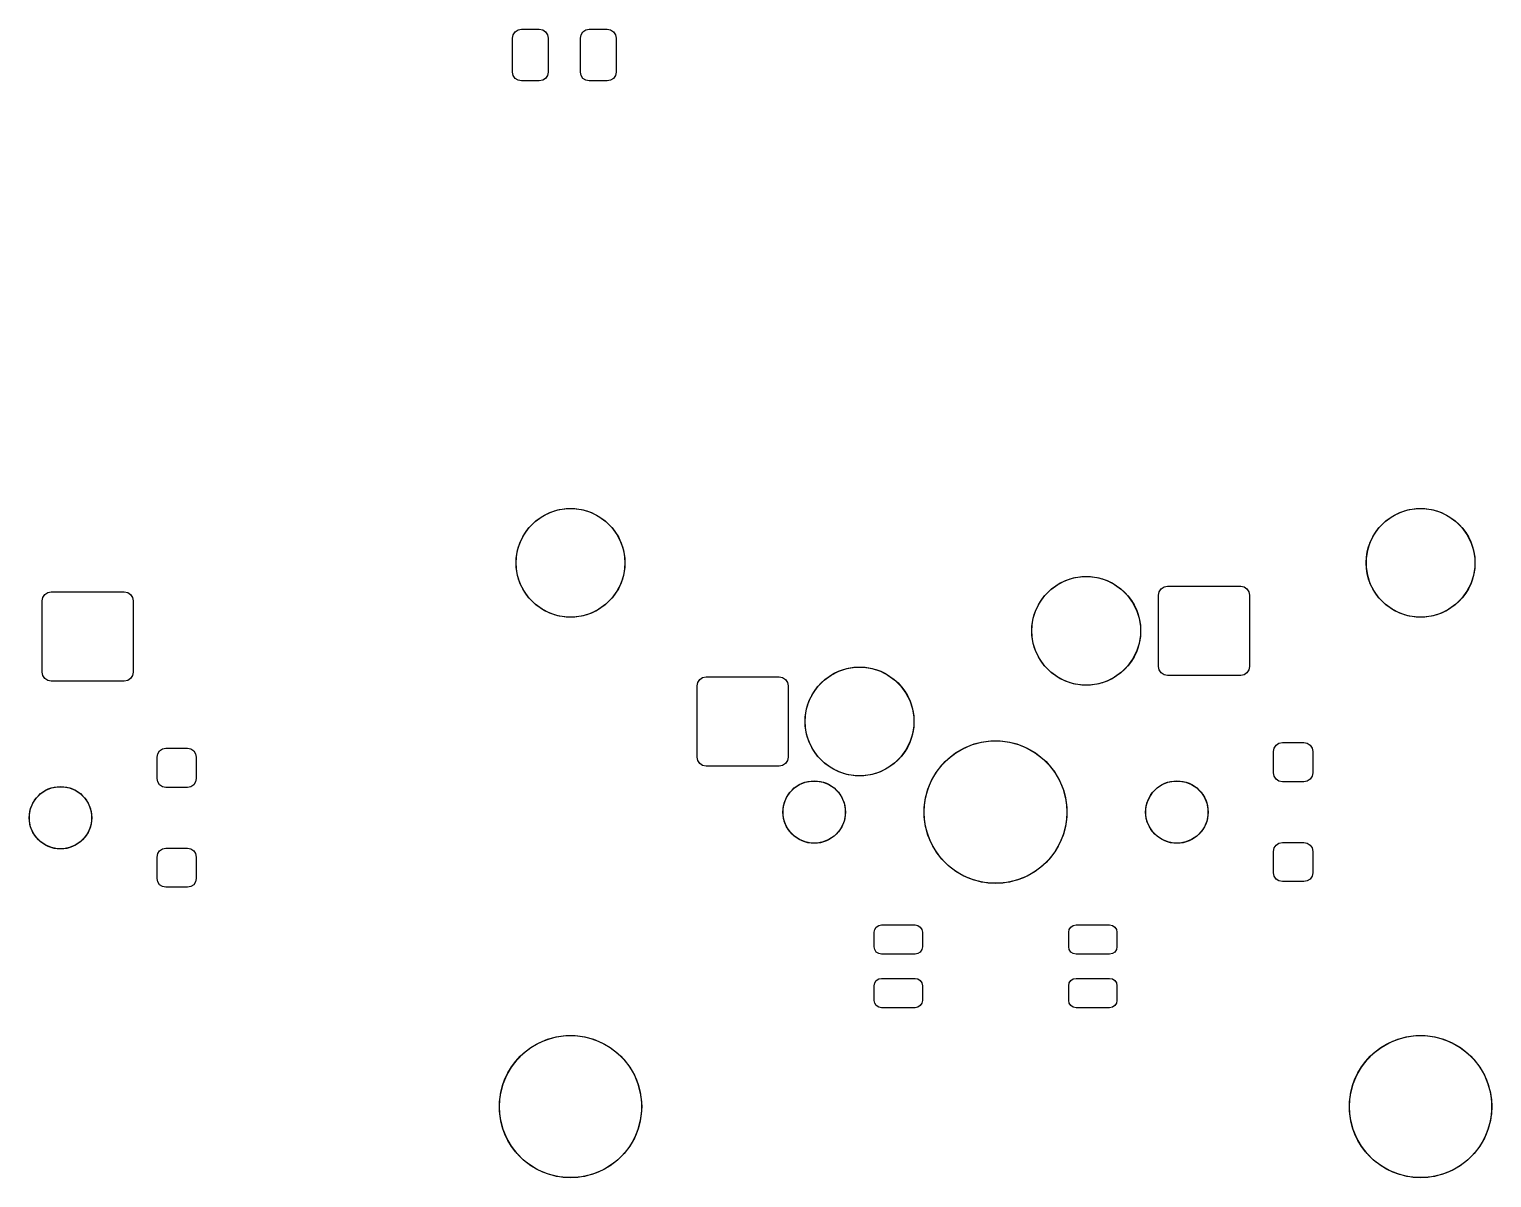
# Model space of a CAD drawing. Header units: millimetres. Extents: x 21 to 415, y -164 to -17.
# Drawn here: x 261.89 to 302.86, y -89.17 to -56.98 of the extents above; entities that cross this region are included whole.
import ezdxf

# ---------------------------------------------------------------- set-up
doc = ezdxf.new("R2010")
doc.units = ezdxf.units.MM
doc.layers.add('B.Mask', color=4, linetype='CONTINUOUS', true_color=0x02ffee)

msp = doc.modelspace()

# ---------------------------------------------------------------- linework, layer by layer
at = {"layer": 'B.Mask', "linetype": 'CONTINUOUS'}
for p, q in [((275.431875, -57.231875), (275.450905, -57.136204)), ((275.431875, -58.181875), (275.431875, -57.231875)), ((275.450905, -57.136204), (275.505098, -57.055098)), ((275.505098, -57.055098), (275.586204, -57.000905)), ((275.586204, -57.000905), (275.681875, -56.981875)), ((275.681875, -56.981875), (276.181875, -56.981875)), ((276.181875, -56.981875), (276.277546, -57.000905)), ((276.277546, -57.000905), (276.358652, -57.055098)), ((276.358652, -57.055098), (276.412845, -57.136204)), ((276.412845, -57.136204), (276.431875, -57.231875)), ((276.431875, -57.231875), (276.431875, -58.181875)), ((277.331875, -57.231875), (277.350905, -57.136204)), ((277.331875, -58.181875), (277.331875, -57.231875)), ((277.350905, -57.136204), (277.405098, -57.055098)), ((277.405098, -57.055098), (277.486204, -57.000905)), ((277.486204, -57.000905), (277.581875, -56.981875)), ((277.581875, -56.981875), (278.081875, -56.981875)), ((278.081875, -56.981875), (278.177546, -57.000905)), ((278.177546, -57.000905), (278.258652, -57.055098)), ((278.258652, -57.055098), (278.312845, -57.136204)), ((278.312845, -57.136204), (278.331875, -57.231875)), ((278.331875, -57.231875), (278.331875, -58.181875)), ((275.450905, -58.277546), (275.431875, -58.181875)), ((275.505098, -58.358652), (275.450905, -58.277546)), ((275.586204, -58.412845), (275.505098, -58.358652)), ((275.681875, -58.431875), (275.586204, -58.412845)), ((276.181875, -58.431875), (275.681875, -58.431875)), ((276.277546, -58.412845), (276.181875, -58.431875)), ((276.358652, -58.358652), (276.277546, -58.412845)), ((276.412845, -58.277546), (276.358652, -58.358652)), ((276.431875, -58.181875), (276.412845, -58.277546)), ((277.350905, -58.277546), (277.331875, -58.181875)), ((277.405098, -58.358652), (277.350905, -58.277546)), ((277.486204, -58.412845), (277.405098, -58.358652)), ((277.581875, -58.431875), (277.486204, -58.412845)), ((278.081875, -58.431875), (277.581875, -58.431875)), ((278.177546, -58.412845), (278.081875, -58.431875)), ((278.258652, -58.358652), (278.177546, -58.412845)), ((278.312845, -58.277546), (278.258652, -58.358652)), ((278.331875, -58.181875), (278.312845, -58.277546)), ((276.473665, -70.530133), (276.701104, -70.456233)), ((276.701104, -70.456233), (276.937303, -70.418823)), ((276.937303, -70.418823), (277.176447, -70.418823)), ((277.176447, -70.418823), (277.412646, -70.456233)), ((277.412646, -70.456233), (277.640085, -70.530133)), ((300.286165, -70.530133), (300.513604, -70.456233)), ((300.513604, -70.456233), (300.749803, -70.418823)), ((300.749803, -70.418823), (300.988947, -70.418823)), ((300.988947, -70.418823), (301.225146, -70.456233)), ((301.225146, -70.456233), (301.452585, -70.530133)), ((275.898016, -70.948366), (276.067116, -70.779266)), ((276.067116, -70.779266), (276.260587, -70.638701)), ((276.260587, -70.638701), (276.473665, -70.530133)), ((277.640085, -70.530133), (277.853163, -70.638701)), ((277.853163, -70.638701), (278.046634, -70.779266)), ((278.046634, -70.779266), (278.215734, -70.948366)), ((299.710516, -70.948366), (299.879616, -70.779266)), ((299.879616, -70.779266), (300.073087, -70.638701)), ((300.073087, -70.638701), (300.286165, -70.530133)), ((301.452585, -70.530133), (301.665663, -70.638701)), ((301.665663, -70.638701), (301.859134, -70.779266)), ((301.859134, -70.779266), (302.028234, -70.948366)), ((275.648883, -71.354915), (275.757451, -71.141837)), ((275.757451, -71.141837), (275.898016, -70.948366)), ((278.215734, -70.948366), (278.356299, -71.141837)), ((278.356299, -71.141837), (278.464867, -71.354915)), ((299.461383, -71.354915), (299.569951, -71.141837)), ((299.569951, -71.141837), (299.710516, -70.948366)), ((302.028234, -70.948366), (302.168799, -71.141837)), ((302.168799, -71.141837), (302.277367, -71.354915)), ((275.537573, -71.818553), (275.574983, -71.582354)), ((275.574983, -71.582354), (275.648883, -71.354915)), ((278.464867, -71.354915), (278.538767, -71.582354)), ((278.538767, -71.582354), (278.576177, -71.818553)), ((299.350073, -71.818553), (299.387483, -71.582354)), ((299.387483, -71.582354), (299.461383, -71.354915)), ((302.277367, -71.354915), (302.351267, -71.582354)), ((302.351267, -71.582354), (302.388677, -71.818553)), ((275.537573, -72.057697), (275.537573, -71.818553)), ((275.574983, -72.293896), (275.537573, -72.057697)), ((278.576177, -72.057697), (278.538767, -72.293896)), ((278.576177, -71.818553), (278.576177, -72.057697)), ((299.350073, -72.057697), (299.350073, -71.818553)), ((299.387483, -72.293896), (299.350073, -72.057697)), ((302.388677, -72.057697), (302.351267, -72.293896)), ((302.388677, -71.818553), (302.388677, -72.057697)), ((275.648883, -72.521335), (275.574983, -72.293896)), ((278.538767, -72.293896), (278.464867, -72.521335)), ((290.706315, -72.542849), (290.919533, -72.434209)), ((290.919533, -72.434209), (291.147121, -72.360261)), ((291.147121, -72.360261), (291.383475, -72.322826)), ((291.383475, -72.322826), (291.622775, -72.322826)), ((291.622775, -72.322826), (291.859129, -72.360261)), ((291.859129, -72.360261), (292.086717, -72.434209)), ((292.086717, -72.434209), (292.299935, -72.542849)), ((299.461383, -72.521335), (299.387483, -72.293896)), ((302.351267, -72.293896), (302.277367, -72.521335)), ((262.256375, -73.001875), (262.275405, -72.906204)), ((262.275405, -72.906204), (262.329598, -72.825098)), ((262.329598, -72.825098), (262.410704, -72.770905)), ((262.410704, -72.770905), (262.506375, -72.751875)), ((262.506375, -72.751875), (264.556375, -72.751875)), ((264.556375, -72.751875), (264.652046, -72.770905)), ((264.652046, -72.770905), (264.733152, -72.825098)), ((264.733152, -72.825098), (264.787345, -72.906204)), ((264.787345, -72.906204), (264.806375, -73.001875)), ((275.757451, -72.734413), (275.648883, -72.521335)), ((275.898016, -72.927884), (275.757451, -72.734413)), ((278.356299, -72.734413), (278.215734, -72.927884)), ((278.464867, -72.521335), (278.356299, -72.734413)), ((290.202849, -73.046315), (290.343506, -72.852717)), ((290.343506, -72.852717), (290.512717, -72.683506)), ((290.512717, -72.683506), (290.706315, -72.542849)), ((292.299935, -72.542849), (292.493533, -72.683506)), ((292.493533, -72.683506), (292.662744, -72.852717)), ((292.662744, -72.852717), (292.803401, -73.046315)), ((293.530125, -72.843125), (293.549155, -72.747454)), ((293.530125, -74.843125), (293.530125, -72.843125)), ((293.549155, -72.747454), (293.603348, -72.666348)), ((293.603348, -72.666348), (293.684454, -72.612155)), ((293.684454, -72.612155), (293.780125, -72.593125)), ((293.780125, -72.593125), (295.830125, -72.593125)), ((295.830125, -72.593125), (295.925796, -72.612155)), ((295.925796, -72.612155), (296.006902, -72.666348)), ((296.006902, -72.666348), (296.061095, -72.747454)), ((296.061095, -72.747454), (296.080125, -72.843125)), ((296.080125, -72.843125), (296.080125, -74.843125)), ((299.569951, -72.734413), (299.461383, -72.521335)), ((299.710516, -72.927884), (299.569951, -72.734413)), ((302.168799, -72.734413), (302.028234, -72.927884)), ((302.277367, -72.521335), (302.168799, -72.734413)), ((262.256375, -75.001875), (262.256375, -73.001875)), ((264.806375, -73.001875), (264.806375, -75.001875)), ((276.067116, -73.096984), (275.898016, -72.927884)), ((276.260587, -73.237549), (276.067116, -73.096984)), ((276.473665, -73.346117), (276.260587, -73.237549)), ((277.853163, -73.237549), (277.640085, -73.346117)), ((278.046634, -73.096984), (277.853163, -73.237549)), ((278.215734, -72.927884), (278.046634, -73.096984)), ((290.020261, -73.487121), (290.094209, -73.259533)), ((290.094209, -73.259533), (290.202849, -73.046315)), ((292.803401, -73.046315), (292.912041, -73.259533)), ((292.912041, -73.259533), (292.985989, -73.487121)), ((299.879616, -73.096984), (299.710516, -72.927884)), ((300.073087, -73.237549), (299.879616, -73.096984)), ((300.286165, -73.346117), (300.073087, -73.237549)), ((301.665663, -73.237549), (301.452585, -73.346117)), ((301.859134, -73.096984), (301.665663, -73.237549)), ((302.028234, -72.927884), (301.859134, -73.096984)), ((276.701104, -73.420017), (276.473665, -73.346117)), ((276.937303, -73.457427), (276.701104, -73.420017)), ((277.176447, -73.457427), (276.937303, -73.457427)), ((277.412646, -73.420017), (277.176447, -73.457427)), ((277.640085, -73.346117), (277.412646, -73.420017)), ((289.982826, -73.723475), (290.020261, -73.487121)), ((289.982826, -73.962775), (289.982826, -73.723475)), ((292.985989, -73.487121), (293.023424, -73.723475)), ((293.023424, -73.723475), (293.023424, -73.962775)), ((300.513604, -73.420017), (300.286165, -73.346117)), ((300.749803, -73.457427), (300.513604, -73.420017)), ((300.988947, -73.457427), (300.749803, -73.457427)), ((301.225146, -73.420017), (300.988947, -73.457427)), ((301.452585, -73.346117), (301.225146, -73.420017)), ((290.020261, -74.199129), (289.982826, -73.962775)), ((293.023424, -73.962775), (292.985989, -74.199129)), ((290.094209, -74.426717), (290.020261, -74.199129)), ((290.202849, -74.639935), (290.094209, -74.426717)), ((292.912041, -74.426717), (292.803401, -74.639935)), ((292.985989, -74.199129), (292.912041, -74.426717)), ((284.569533, -74.974209), (284.797121, -74.900261)), ((284.797121, -74.900261), (285.033475, -74.862826)), ((285.033475, -74.862826), (285.272775, -74.862826)), ((285.272775, -74.862826), (285.509129, -74.900261)), ((285.509129, -74.900261), (285.736717, -74.974209)), ((290.343506, -74.833533), (290.202849, -74.639935)), ((290.512717, -75.002744), (290.343506, -74.833533)), ((292.662744, -74.833533), (292.493533, -75.002744)), ((292.803401, -74.639935), (292.662744, -74.833533)), ((293.549155, -74.938796), (293.530125, -74.843125)), ((293.603348, -75.019902), (293.549155, -74.938796)), ((296.061095, -74.938796), (296.006902, -75.019902)), ((296.080125, -74.843125), (296.061095, -74.938796)), ((262.275405, -75.097546), (262.256375, -75.001875)), ((262.329598, -75.178652), (262.275405, -75.097546)), ((262.410704, -75.232845), (262.329598, -75.178652)), ((262.506375, -75.251875), (262.410704, -75.232845)), ((264.556375, -75.251875), (262.506375, -75.251875)), ((264.652046, -75.232845), (264.556375, -75.251875)), ((264.733152, -75.178652), (264.652046, -75.232845)), ((264.787345, -75.097546), (264.733152, -75.178652)), ((264.806375, -75.001875), (264.787345, -75.097546)), ((280.603125, -75.383125), (280.622155, -75.287454)), ((280.622155, -75.287454), (280.676348, -75.206348)), ((280.676348, -75.206348), (280.757454, -75.152155)), ((280.757454, -75.152155), (280.853125, -75.133125)), ((280.853125, -75.133125), (282.903125, -75.133125)), ((282.903125, -75.133125), (282.998796, -75.152155)), ((282.998796, -75.152155), (283.079902, -75.206348)), ((283.079902, -75.206348), (283.134095, -75.287454)), ((283.134095, -75.287454), (283.153125, -75.383125)), ((283.993506, -75.392717), (284.162717, -75.223506)), ((284.162717, -75.223506), (284.356315, -75.082849)), ((284.356315, -75.082849), (284.569533, -74.974209)), ((285.736717, -74.974209), (285.949935, -75.082849)), ((285.949935, -75.082849), (286.143533, -75.223506)), ((286.143533, -75.223506), (286.312744, -75.392717)), ((290.706315, -75.143401), (290.512717, -75.002744)), ((290.919533, -75.252041), (290.706315, -75.143401)), ((291.147121, -75.325989), (290.919533, -75.252041)), ((291.383475, -75.363424), (291.147121, -75.325989)), ((291.622775, -75.363424), (291.383475, -75.363424)), ((291.859129, -75.325989), (291.622775, -75.363424)), ((292.086717, -75.252041), (291.859129, -75.325989)), ((292.299935, -75.143401), (292.086717, -75.252041)), ((292.493533, -75.002744), (292.299935, -75.143401)), ((293.684454, -75.074095), (293.603348, -75.019902)), ((293.780125, -75.093125), (293.684454, -75.074095)), ((295.830125, -75.093125), (293.780125, -75.093125)), ((295.925796, -75.074095), (295.830125, -75.093125)), ((296.006902, -75.019902), (295.925796, -75.074095)), ((280.603125, -77.383125), (280.603125, -75.383125)), ((283.153125, -75.383125), (283.153125, -77.383125)), ((283.744209, -75.799533), (283.852849, -75.586315)), ((283.852849, -75.586315), (283.993506, -75.392717)), ((286.312744, -75.392717), (286.453401, -75.586315)), ((286.453401, -75.586315), (286.562041, -75.799533)), ((283.632826, -76.263475), (283.670261, -76.027121)), ((283.670261, -76.027121), (283.744209, -75.799533)), ((286.562041, -75.799533), (286.635989, -76.027121)), ((286.635989, -76.027121), (286.673424, -76.263475)), ((283.632826, -76.502775), (283.632826, -76.263475)), ((283.670261, -76.739129), (283.632826, -76.502775)), ((286.673424, -76.502775), (286.635989, -76.739129)), ((286.673424, -76.263475), (286.673424, -76.502775)), ((283.744209, -76.966717), (283.670261, -76.739129)), ((283.852849, -77.179935), (283.744209, -76.966717)), ((286.562041, -76.966717), (286.453401, -77.179935)), ((286.635989, -76.739129), (286.562041, -76.966717)), ((288.320246, -77.029265), (288.572944, -76.961554)), ((288.572944, -76.961554), (288.832319, -76.927407)), ((288.832319, -76.927407), (289.093931, -76.927407)), ((289.093931, -76.927407), (289.353306, -76.961554)), ((289.353306, -76.961554), (289.606004, -77.029265)), ((296.820723, -77.046348), (296.901829, -76.992155)), ((296.901829, -76.992155), (296.9975, -76.973125)), ((296.9975, -76.973125), (297.5975, -76.973125)), ((297.5975, -76.973125), (297.693171, -76.992155)), ((297.693171, -76.992155), (297.774277, -77.046348)), ((265.47375, -77.381875), (265.49278, -77.286204)), ((265.47375, -77.981875), (265.47375, -77.381875)), ((265.49278, -77.286204), (265.546973, -77.205098)), ((265.546973, -77.205098), (265.628079, -77.150905)), ((265.628079, -77.150905), (265.72375, -77.131875)), ((265.72375, -77.131875), (266.32375, -77.131875)), ((266.32375, -77.131875), (266.419421, -77.150905)), ((266.419421, -77.150905), (266.500527, -77.205098)), ((266.500527, -77.205098), (266.55472, -77.286204)), ((266.55472, -77.286204), (266.57375, -77.381875)), ((266.57375, -77.381875), (266.57375, -77.981875)), ((280.622155, -77.478796), (280.603125, -77.383125)), ((283.153125, -77.383125), (283.134095, -77.478796)), ((283.993506, -77.373533), (283.852849, -77.179935)), ((284.162717, -77.542744), (283.993506, -77.373533)), ((286.312744, -77.373533), (286.143533, -77.542744)), ((286.453401, -77.179935), (286.312744, -77.373533)), ((287.459445, -77.604433), (287.644433, -77.419445)), ((287.644433, -77.419445), (287.851985, -77.260186)), ((287.851985, -77.260186), (288.078548, -77.12938)), ((288.078548, -77.12938), (288.320246, -77.029265)), ((289.606004, -77.029265), (289.847702, -77.12938)), ((289.847702, -77.12938), (290.074265, -77.260186)), ((290.074265, -77.260186), (290.281817, -77.419445)), ((290.281817, -77.419445), (290.466805, -77.604433)), ((296.7475, -77.223125), (296.76653, -77.127454)), ((296.7475, -77.823125), (296.7475, -77.223125)), ((296.76653, -77.127454), (296.820723, -77.046348)), ((297.774277, -77.046348), (297.82847, -77.127454)), ((297.82847, -77.127454), (297.8475, -77.223125)), ((297.8475, -77.223125), (297.8475, -77.823125)), ((280.676348, -77.559902), (280.622155, -77.478796)), ((280.757454, -77.614095), (280.676348, -77.559902)), ((280.853125, -77.633125), (280.757454, -77.614095)), ((282.903125, -77.633125), (280.853125, -77.633125)), ((282.998796, -77.614095), (282.903125, -77.633125)), ((283.079902, -77.559902), (282.998796, -77.614095)), ((283.134095, -77.478796), (283.079902, -77.559902)), ((284.356315, -77.683401), (284.162717, -77.542744)), ((284.569533, -77.792041), (284.356315, -77.683401)), ((284.797121, -77.865989), (284.569533, -77.792041)), ((285.736717, -77.792041), (285.509129, -77.865989)), ((285.949935, -77.683401), (285.736717, -77.792041)), ((286.143533, -77.542744), (285.949935, -77.683401)), ((287.16938, -78.038548), (287.300186, -77.811985)), ((287.300186, -77.811985), (287.459445, -77.604433)), ((290.466805, -77.604433), (290.626064, -77.811985)), ((290.626064, -77.811985), (290.75687, -78.038548)), ((296.76653, -77.918796), (296.7475, -77.823125)), ((297.8475, -77.823125), (297.82847, -77.918796)), ((262.356903, -78.310194), (262.515376, -78.244552)), ((262.515376, -78.244552), (262.68361, -78.211088)), ((262.68361, -78.211088), (262.85514, -78.211088)), ((262.85514, -78.211088), (263.023374, -78.244552)), ((263.023374, -78.244552), (263.181847, -78.310194)), ((265.49278, -78.077546), (265.47375, -77.981875)), ((265.546973, -78.158652), (265.49278, -78.077546)), ((265.628079, -78.212845), (265.546973, -78.158652)), ((265.72375, -78.231875), (265.628079, -78.212845)), ((266.32375, -78.231875), (265.72375, -78.231875)), ((266.419421, -78.212845), (266.32375, -78.231875)), ((266.500527, -78.158652), (266.419421, -78.212845)), ((266.55472, -78.077546), (266.500527, -78.158652)), ((266.57375, -77.981875), (266.55472, -78.077546)), ((283.206741, -78.368031), (283.328031, -78.246741)), ((283.328031, -78.246741), (283.470653, -78.151444)), ((283.470653, -78.151444), (283.629126, -78.085802)), ((283.629126, -78.085802), (283.79736, -78.052338)), ((283.79736, -78.052338), (283.96889, -78.052338)), ((283.96889, -78.052338), (284.137124, -78.085802)), ((284.137124, -78.085802), (284.295597, -78.151444)), ((284.295597, -78.151444), (284.438219, -78.246741)), ((284.438219, -78.246741), (284.559509, -78.368031)), ((285.033475, -77.903424), (284.797121, -77.865989)), ((285.272775, -77.903424), (285.033475, -77.903424)), ((285.509129, -77.865989), (285.272775, -77.903424)), ((287.069265, -78.280246), (287.16938, -78.038548)), ((290.75687, -78.038548), (290.856985, -78.280246)), ((293.366741, -78.368031), (293.488031, -78.246741)), ((293.488031, -78.246741), (293.630653, -78.151444)), ((293.630653, -78.151444), (293.789126, -78.085802)), ((293.789126, -78.085802), (293.95736, -78.052338)), ((293.95736, -78.052338), (294.12889, -78.052338)), ((294.12889, -78.052338), (294.297124, -78.085802)), ((294.297124, -78.085802), (294.455597, -78.151444)), ((294.455597, -78.151444), (294.598219, -78.246741)), ((294.598219, -78.246741), (294.719509, -78.368031)), ((296.820723, -77.999902), (296.76653, -77.918796)), ((296.901829, -78.054095), (296.820723, -77.999902)), ((296.9975, -78.073125), (296.901829, -78.054095)), ((297.5975, -78.073125), (296.9975, -78.073125)), ((297.693171, -78.054095), (297.5975, -78.073125)), ((297.774277, -77.999902), (297.693171, -78.054095)), ((297.82847, -77.918796), (297.774277, -77.999902)), ((261.997694, -78.669403), (262.092991, -78.526781)), ((262.092991, -78.526781), (262.214281, -78.405491)), ((262.214281, -78.405491), (262.356903, -78.310194)), ((263.181847, -78.310194), (263.324469, -78.405491)), ((263.324469, -78.405491), (263.445759, -78.526781)), ((263.445759, -78.526781), (263.541056, -78.669403)), ((283.045802, -78.669126), (283.111444, -78.510653)), ((283.111444, -78.510653), (283.206741, -78.368031)), ((284.559509, -78.368031), (284.654806, -78.510653)), ((284.654806, -78.510653), (284.720448, -78.669126)), ((286.967407, -78.792319), (287.001554, -78.532944)), ((287.001554, -78.532944), (287.069265, -78.280246)), ((290.856985, -78.280246), (290.924696, -78.532944)), ((290.924696, -78.532944), (290.958843, -78.792319)), ((293.205802, -78.669126), (293.271444, -78.510653)), ((293.271444, -78.510653), (293.366741, -78.368031)), ((294.719509, -78.368031), (294.814806, -78.510653)), ((294.814806, -78.510653), (294.880448, -78.669126)), ((261.898588, -78.99611), (261.932052, -78.827876)), ((261.898588, -79.16764), (261.898588, -78.99611)), ((261.932052, -78.827876), (261.997694, -78.669403)), ((263.541056, -78.669403), (263.606698, -78.827876)), ((263.606698, -78.827876), (263.640162, -78.99611)), ((263.640162, -78.99611), (263.640162, -79.16764)), ((283.012338, -78.83736), (283.045802, -78.669126)), ((283.012338, -79.00889), (283.012338, -78.83736)), ((283.045802, -79.177124), (283.012338, -79.00889)), ((284.720448, -78.669126), (284.753912, -78.83736)), ((284.753912, -79.00889), (284.720448, -79.177124)), ((284.753912, -78.83736), (284.753912, -79.00889)), ((286.967407, -79.053931), (286.967407, -78.792319)), ((287.001554, -79.313306), (286.967407, -79.053931)), ((290.958843, -79.053931), (290.924696, -79.313306)), ((290.958843, -78.792319), (290.958843, -79.053931)), ((293.172338, -78.83736), (293.205802, -78.669126)), ((293.172338, -79.00889), (293.172338, -78.83736)), ((293.205802, -79.177124), (293.172338, -79.00889)), ((294.880448, -78.669126), (294.913912, -78.83736)), ((294.913912, -79.00889), (294.880448, -79.177124)), ((294.913912, -78.83736), (294.913912, -79.00889)), ((261.932052, -79.335874), (261.898588, -79.16764)), ((261.997694, -79.494347), (261.932052, -79.335874)), ((263.606698, -79.335874), (263.541056, -79.494347)), ((263.640162, -79.16764), (263.606698, -79.335874)), ((283.111444, -79.335597), (283.045802, -79.177124)), ((283.206741, -79.478219), (283.111444, -79.335597)), ((283.328031, -79.599509), (283.206741, -79.478219)), ((284.559509, -79.478219), (284.438219, -79.599509)), ((284.654806, -79.335597), (284.559509, -79.478219)), ((284.720448, -79.177124), (284.654806, -79.335597)), ((287.069265, -79.566004), (287.001554, -79.313306)), ((290.924696, -79.313306), (290.856985, -79.566004)), ((293.271444, -79.335597), (293.205802, -79.177124)), ((293.366741, -79.478219), (293.271444, -79.335597)), ((293.488031, -79.599509), (293.366741, -79.478219)), ((294.719509, -79.478219), (294.598219, -79.599509)), ((294.814806, -79.335597), (294.719509, -79.478219)), ((294.880448, -79.177124), (294.814806, -79.335597)), ((262.092991, -79.636969), (261.997694, -79.494347)), ((262.214281, -79.758259), (262.092991, -79.636969)), ((262.356903, -79.853556), (262.214281, -79.758259)), ((262.515376, -79.919198), (262.356903, -79.853556)), ((263.181847, -79.853556), (263.023374, -79.919198)), ((263.324469, -79.758259), (263.181847, -79.853556)), ((263.445759, -79.636969), (263.324469, -79.758259)), ((263.541056, -79.494347), (263.445759, -79.636969)), ((283.470653, -79.694806), (283.328031, -79.599509)), ((283.629126, -79.760448), (283.470653, -79.694806)), ((283.79736, -79.793912), (283.629126, -79.760448)), ((283.96889, -79.793912), (283.79736, -79.793912)), ((284.137124, -79.760448), (283.96889, -79.793912)), ((284.295597, -79.694806), (284.137124, -79.760448)), ((284.438219, -79.599509), (284.295597, -79.694806)), ((287.16938, -79.807702), (287.069265, -79.566004)), ((287.300186, -80.034265), (287.16938, -79.807702)), ((290.75687, -79.807702), (290.626064, -80.034265)), ((290.856985, -79.566004), (290.75687, -79.807702)), ((293.630653, -79.694806), (293.488031, -79.599509)), ((293.789126, -79.760448), (293.630653, -79.694806)), ((293.95736, -79.793912), (293.789126, -79.760448)), ((294.12889, -79.793912), (293.95736, -79.793912)), ((294.297124, -79.760448), (294.12889, -79.793912)), ((294.455597, -79.694806), (294.297124, -79.760448)), ((294.598219, -79.599509), (294.455597, -79.694806)), ((296.76653, -79.927454), (296.820723, -79.846348)), ((296.820723, -79.846348), (296.901829, -79.792155)), ((296.901829, -79.792155), (296.9975, -79.773125)), ((296.9975, -79.773125), (297.5975, -79.773125)), ((297.5975, -79.773125), (297.693171, -79.792155)), ((297.693171, -79.792155), (297.774277, -79.846348)), ((297.774277, -79.846348), (297.82847, -79.927454)), ((262.68361, -79.952662), (262.515376, -79.919198)), ((262.85514, -79.952662), (262.68361, -79.952662)), ((263.023374, -79.919198), (262.85514, -79.952662)), ((265.47375, -80.181875), (265.49278, -80.086204)), ((265.47375, -80.781875), (265.47375, -80.181875)), ((265.49278, -80.086204), (265.546973, -80.005098)), ((265.546973, -80.005098), (265.628079, -79.950905)), ((265.628079, -79.950905), (265.72375, -79.931875)), ((265.72375, -79.931875), (266.32375, -79.931875)), ((266.32375, -79.931875), (266.419421, -79.950905)), ((266.419421, -79.950905), (266.500527, -80.005098)), ((266.500527, -80.005098), (266.55472, -80.086204)), ((266.55472, -80.086204), (266.57375, -80.181875)), ((266.57375, -80.181875), (266.57375, -80.781875)), ((287.459445, -80.241817), (287.300186, -80.034265)), ((287.644433, -80.426805), (287.459445, -80.241817)), ((290.466805, -80.241817), (290.281817, -80.426805)), ((290.626064, -80.034265), (290.466805, -80.241817)), ((296.7475, -80.023125), (296.76653, -79.927454)), ((296.7475, -80.623125), (296.7475, -80.023125)), ((297.82847, -79.927454), (297.8475, -80.023125)), ((297.8475, -80.023125), (297.8475, -80.623125)), ((287.851985, -80.586064), (287.644433, -80.426805)), ((288.078548, -80.71687), (287.851985, -80.586064)), ((290.074265, -80.586064), (289.847702, -80.71687)), ((290.281817, -80.426805), (290.074265, -80.586064)), ((296.76653, -80.718796), (296.7475, -80.623125)), ((297.8475, -80.623125), (297.82847, -80.718796)), ((265.49278, -80.877546), (265.47375, -80.781875)), ((265.546973, -80.958652), (265.49278, -80.877546)), ((265.628079, -81.012845), (265.546973, -80.958652)), ((265.72375, -81.031875), (265.628079, -81.012845)), ((266.32375, -81.031875), (265.72375, -81.031875)), ((266.419421, -81.012845), (266.32375, -81.031875)), ((266.500527, -80.958652), (266.419421, -81.012845)), ((266.55472, -80.877546), (266.500527, -80.958652)), ((266.57375, -80.781875), (266.55472, -80.877546)), ((288.320246, -80.816985), (288.078548, -80.71687)), ((288.572944, -80.884696), (288.320246, -80.816985)), ((288.832319, -80.918843), (288.572944, -80.884696)), ((289.093931, -80.918843), (288.832319, -80.918843)), ((289.353306, -80.884696), (289.093931, -80.918843)), ((289.606004, -80.816985), (289.353306, -80.884696)), ((289.847702, -80.71687), (289.606004, -80.816985)), ((296.820723, -80.799902), (296.76653, -80.718796)), ((296.901829, -80.854095), (296.820723, -80.799902)), ((296.9975, -80.873125), (296.901829, -80.854095)), ((297.5975, -80.873125), (296.9975, -80.873125)), ((297.693171, -80.854095), (297.5975, -80.873125)), ((297.774277, -80.799902), (297.693171, -80.854095)), ((297.82847, -80.718796), (297.774277, -80.799902)), ((285.563125, -82.29), (285.57873, -82.21155)), ((285.563125, -82.7), (285.563125, -82.29)), ((285.57873, -82.21155), (285.623168, -82.145043)), ((285.623168, -82.145043), (285.689675, -82.100605)), ((285.689675, -82.100605), (285.768125, -82.085)), ((285.768125, -82.085), (286.708125, -82.085)), ((286.708125, -82.085), (286.786575, -82.100605)), ((286.786575, -82.100605), (286.853082, -82.145043)), ((286.853082, -82.145043), (286.89752, -82.21155)), ((286.89752, -82.21155), (286.913125, -82.29)), ((286.913125, -82.29), (286.913125, -82.7)), ((291.013125, -82.29), (291.02873, -82.21155)), ((291.013125, -82.7), (291.013125, -82.29)), ((291.02873, -82.21155), (291.073168, -82.145043)), ((291.073168, -82.145043), (291.139675, -82.100605)), ((291.139675, -82.100605), (291.218125, -82.085)), ((291.218125, -82.085), (292.158125, -82.085)), ((292.158125, -82.085), (292.236575, -82.100605)), ((292.236575, -82.100605), (292.303082, -82.145043)), ((292.303082, -82.145043), (292.34752, -82.21155)), ((292.34752, -82.21155), (292.363125, -82.29)), ((292.363125, -82.29), (292.363125, -82.7)), ((285.57873, -82.77845), (285.563125, -82.7)), ((286.913125, -82.7), (286.89752, -82.77845)), ((291.02873, -82.77845), (291.013125, -82.7)), ((292.363125, -82.7), (292.34752, -82.77845)), ((285.623168, -82.844957), (285.57873, -82.77845)), ((285.689675, -82.889395), (285.623168, -82.844957)), ((285.768125, -82.905), (285.689675, -82.889395)), ((286.708125, -82.905), (285.768125, -82.905)), ((286.786575, -82.889395), (286.708125, -82.905)), ((286.853082, -82.844957), (286.786575, -82.889395)), ((286.89752, -82.77845), (286.853082, -82.844957)), ((291.073168, -82.844957), (291.02873, -82.77845)), ((291.139675, -82.889395), (291.073168, -82.844957)), ((291.218125, -82.905), (291.139675, -82.889395)), ((292.158125, -82.905), (291.218125, -82.905)), ((292.236575, -82.889395), (292.158125, -82.905)), ((292.303082, -82.844957), (292.236575, -82.889395)), ((292.34752, -82.77845), (292.303082, -82.844957)), ((285.563125, -83.79), (285.57873, -83.71155)), ((285.563125, -84.2), (285.563125, -83.79)), ((285.57873, -83.71155), (285.623168, -83.645043)), ((285.623168, -83.645043), (285.689675, -83.600605)), ((285.689675, -83.600605), (285.768125, -83.585)), ((285.768125, -83.585), (286.708125, -83.585)), ((286.708125, -83.585), (286.786575, -83.600605)), ((286.786575, -83.600605), (286.853082, -83.645043)), ((286.853082, -83.645043), (286.89752, -83.71155)), ((286.89752, -83.71155), (286.913125, -83.79)), ((286.913125, -83.79), (286.913125, -84.2)), ((291.013125, -83.79), (291.02873, -83.71155)), ((291.013125, -84.2), (291.013125, -83.79)), ((291.02873, -83.71155), (291.073168, -83.645043)), ((291.073168, -83.645043), (291.139675, -83.600605)), ((291.139675, -83.600605), (291.218125, -83.585)), ((291.218125, -83.585), (292.158125, -83.585)), ((292.158125, -83.585), (292.236575, -83.600605)), ((292.236575, -83.600605), (292.303082, -83.645043)), ((292.303082, -83.645043), (292.34752, -83.71155)), ((292.34752, -83.71155), (292.363125, -83.79)), ((292.363125, -83.79), (292.363125, -84.2)), ((285.57873, -84.27845), (285.563125, -84.2)), ((285.623168, -84.344957), (285.57873, -84.27845)), ((285.689675, -84.389395), (285.623168, -84.344957)), ((285.768125, -84.405), (285.689675, -84.389395)), ((286.786575, -84.389395), (286.708125, -84.405)), ((286.853082, -84.344957), (286.786575, -84.389395)), ((286.89752, -84.27845), (286.853082, -84.344957)), ((286.913125, -84.2), (286.89752, -84.27845)), ((291.02873, -84.27845), (291.013125, -84.2)), ((291.073168, -84.344957), (291.02873, -84.27845)), ((291.139675, -84.389395), (291.073168, -84.344957)), ((291.218125, -84.405), (291.139675, -84.389395)), ((292.236575, -84.389395), (292.158125, -84.405)), ((292.303082, -84.344957), (292.236575, -84.389395)), ((292.34752, -84.27845), (292.303082, -84.344957)), ((292.363125, -84.2), (292.34752, -84.27845)), ((286.708125, -84.405), (285.768125, -84.405)), ((292.158125, -84.405), (291.218125, -84.405)), ((276.667884, -85.222537), (276.926468, -85.188494)), ((276.926468, -85.188494), (277.187282, -85.188494)), ((277.187282, -85.188494), (277.445866, -85.222537)), ((300.480384, -85.222537), (300.738968, -85.188494)), ((300.738968, -85.188494), (300.999782, -85.188494)), ((300.999782, -85.188494), (301.258366, -85.222537)), ((275.742205, -85.679032), (275.949124, -85.520258)), ((275.949124, -85.520258), (276.174996, -85.38985)), ((276.174996, -85.38985), (276.415957, -85.290041)), ((276.415957, -85.290041), (276.667884, -85.222537)), ((277.445866, -85.222537), (277.697793, -85.290041)), ((277.697793, -85.290041), (277.938754, -85.38985)), ((277.938754, -85.38985), (278.164626, -85.520258)), ((278.164626, -85.520258), (278.371545, -85.679032)), ((299.554705, -85.679032), (299.761624, -85.520258)), ((299.761624, -85.520258), (299.987496, -85.38985)), ((299.987496, -85.38985), (300.228457, -85.290041)), ((300.228457, -85.290041), (300.480384, -85.222537)), ((301.258366, -85.222537), (301.510293, -85.290041)), ((301.510293, -85.290041), (301.751254, -85.38985)), ((301.751254, -85.38985), (301.977126, -85.520258)), ((301.977126, -85.520258), (302.184045, -85.679032)), ((275.399008, -86.070374), (275.557782, -85.863455)), ((275.557782, -85.863455), (275.742205, -85.679032)), ((278.371545, -85.679032), (278.555968, -85.863455)), ((278.555968, -85.863455), (278.714742, -86.070374)), ((299.211508, -86.070374), (299.370282, -85.863455)), ((299.370282, -85.863455), (299.554705, -85.679032)), ((302.184045, -85.679032), (302.368468, -85.863455)), ((302.368468, -85.863455), (302.527242, -86.070374)), ((275.168791, -86.537207), (275.2686, -86.296246)), ((275.2686, -86.296246), (275.399008, -86.070374)), ((278.714742, -86.070374), (278.84515, -86.296246)), ((278.84515, -86.296246), (278.944959, -86.537207)), ((298.981291, -86.537207), (299.0811, -86.296246)), ((299.0811, -86.296246), (299.211508, -86.070374)), ((302.527242, -86.070374), (302.65765, -86.296246)), ((302.65765, -86.296246), (302.757459, -86.537207)), ((275.067244, -87.047718), (275.101287, -86.789134)), ((275.101287, -86.789134), (275.168791, -86.537207)), ((278.944959, -86.537207), (279.012463, -86.789134)), ((279.012463, -86.789134), (279.046506, -87.047718)), ((298.879744, -87.047718), (298.913787, -86.789134)), ((298.913787, -86.789134), (298.981291, -86.537207)), ((302.757459, -86.537207), (302.824963, -86.789134)), ((302.824963, -86.789134), (302.859006, -87.047718)), ((275.067244, -87.308532), (275.067244, -87.047718)), ((279.046506, -87.047718), (279.046506, -87.308532)), ((298.879744, -87.308532), (298.879744, -87.047718)), ((302.859006, -87.047718), (302.859006, -87.308532)), ((275.101287, -87.567116), (275.067244, -87.308532)), ((275.168791, -87.819043), (275.101287, -87.567116)), ((279.012463, -87.567116), (278.944959, -87.819043)), ((279.046506, -87.308532), (279.012463, -87.567116)), ((298.913787, -87.567116), (298.879744, -87.308532)), ((298.981291, -87.819043), (298.913787, -87.567116)), ((302.824963, -87.567116), (302.757459, -87.819043)), ((302.859006, -87.308532), (302.824963, -87.567116)), ((275.2686, -88.060004), (275.168791, -87.819043)), ((275.399008, -88.285876), (275.2686, -88.060004)), ((278.84515, -88.060004), (278.714742, -88.285876)), ((278.944959, -87.819043), (278.84515, -88.060004)), ((299.0811, -88.060004), (298.981291, -87.819043)), ((299.211508, -88.285876), (299.0811, -88.060004)), ((302.65765, -88.060004), (302.527242, -88.285876)), ((302.757459, -87.819043), (302.65765, -88.060004)), ((275.557782, -88.492795), (275.399008, -88.285876)), ((275.742205, -88.677218), (275.557782, -88.492795)), ((278.555968, -88.492795), (278.371545, -88.677218)), ((278.714742, -88.285876), (278.555968, -88.492795)), ((299.370282, -88.492795), (299.211508, -88.285876)), ((299.554705, -88.677218), (299.370282, -88.492795)), ((302.368468, -88.492795), (302.184045, -88.677218)), ((302.527242, -88.285876), (302.368468, -88.492795)), ((275.949124, -88.835992), (275.742205, -88.677218)), ((276.174996, -88.9664), (275.949124, -88.835992)), ((278.164626, -88.835992), (277.938754, -88.9664)), ((278.371545, -88.677218), (278.164626, -88.835992)), ((299.761624, -88.835992), (299.554705, -88.677218)), ((299.987496, -88.9664), (299.761624, -88.835992)), ((301.977126, -88.835992), (301.751254, -88.9664)), ((302.184045, -88.677218), (301.977126, -88.835992)), ((276.415957, -89.066209), (276.174996, -88.9664)), ((276.667884, -89.133713), (276.415957, -89.066209)), ((276.926468, -89.167756), (276.667884, -89.133713)), ((277.187282, -89.167756), (276.926468, -89.167756)), ((277.445866, -89.133713), (277.187282, -89.167756)), ((277.697793, -89.066209), (277.445866, -89.133713)), ((277.938754, -88.9664), (277.697793, -89.066209)), ((300.228457, -89.066209), (299.987496, -88.9664)), ((300.480384, -89.133713), (300.228457, -89.066209)), ((300.738968, -89.167756), (300.480384, -89.133713)), ((300.999782, -89.167756), (300.738968, -89.167756)), ((301.258366, -89.133713), (300.999782, -89.167756)), ((301.510293, -89.066209), (301.258366, -89.133713)), ((301.751254, -88.9664), (301.510293, -89.066209))]:
    msp.add_line(p, q, dxfattribs=at)
at = {"layer": 'B.Mask'}
for centre, radius in [((277.056875, -71.938125), 1.524), ((277.056875, -71.938125), 1.523999), ((300.869375, -71.938125), 1.524), ((300.869375, -71.938125), 1.523999), ((291.503125, -73.843125), 1.525), ((291.503125, -73.843125), 1.524999), ((285.153125, -76.383125), 1.525), ((285.153125, -76.383125), 1.524999), ((288.963125, -78.923125), 2), ((288.963125, -78.923125), 1.999999), ((262.769375, -79.081875), 0.875), ((262.769375, -79.081875), 0.874999), ((283.883125, -78.923125), 0.875), ((283.883125, -78.923125), 0.874999), ((294.043125, -78.923125), 0.875), ((294.043125, -78.923125), 0.874999), ((277.056875, -87.178125), 1.9939), ((277.056875, -87.178125), 1.993899), ((300.869375, -87.178125), 1.9939), ((300.869375, -87.178125), 1.993899)]:
    msp.add_circle(centre, radius, dxfattribs=at)

doc.saveas('drawing.dxf')
